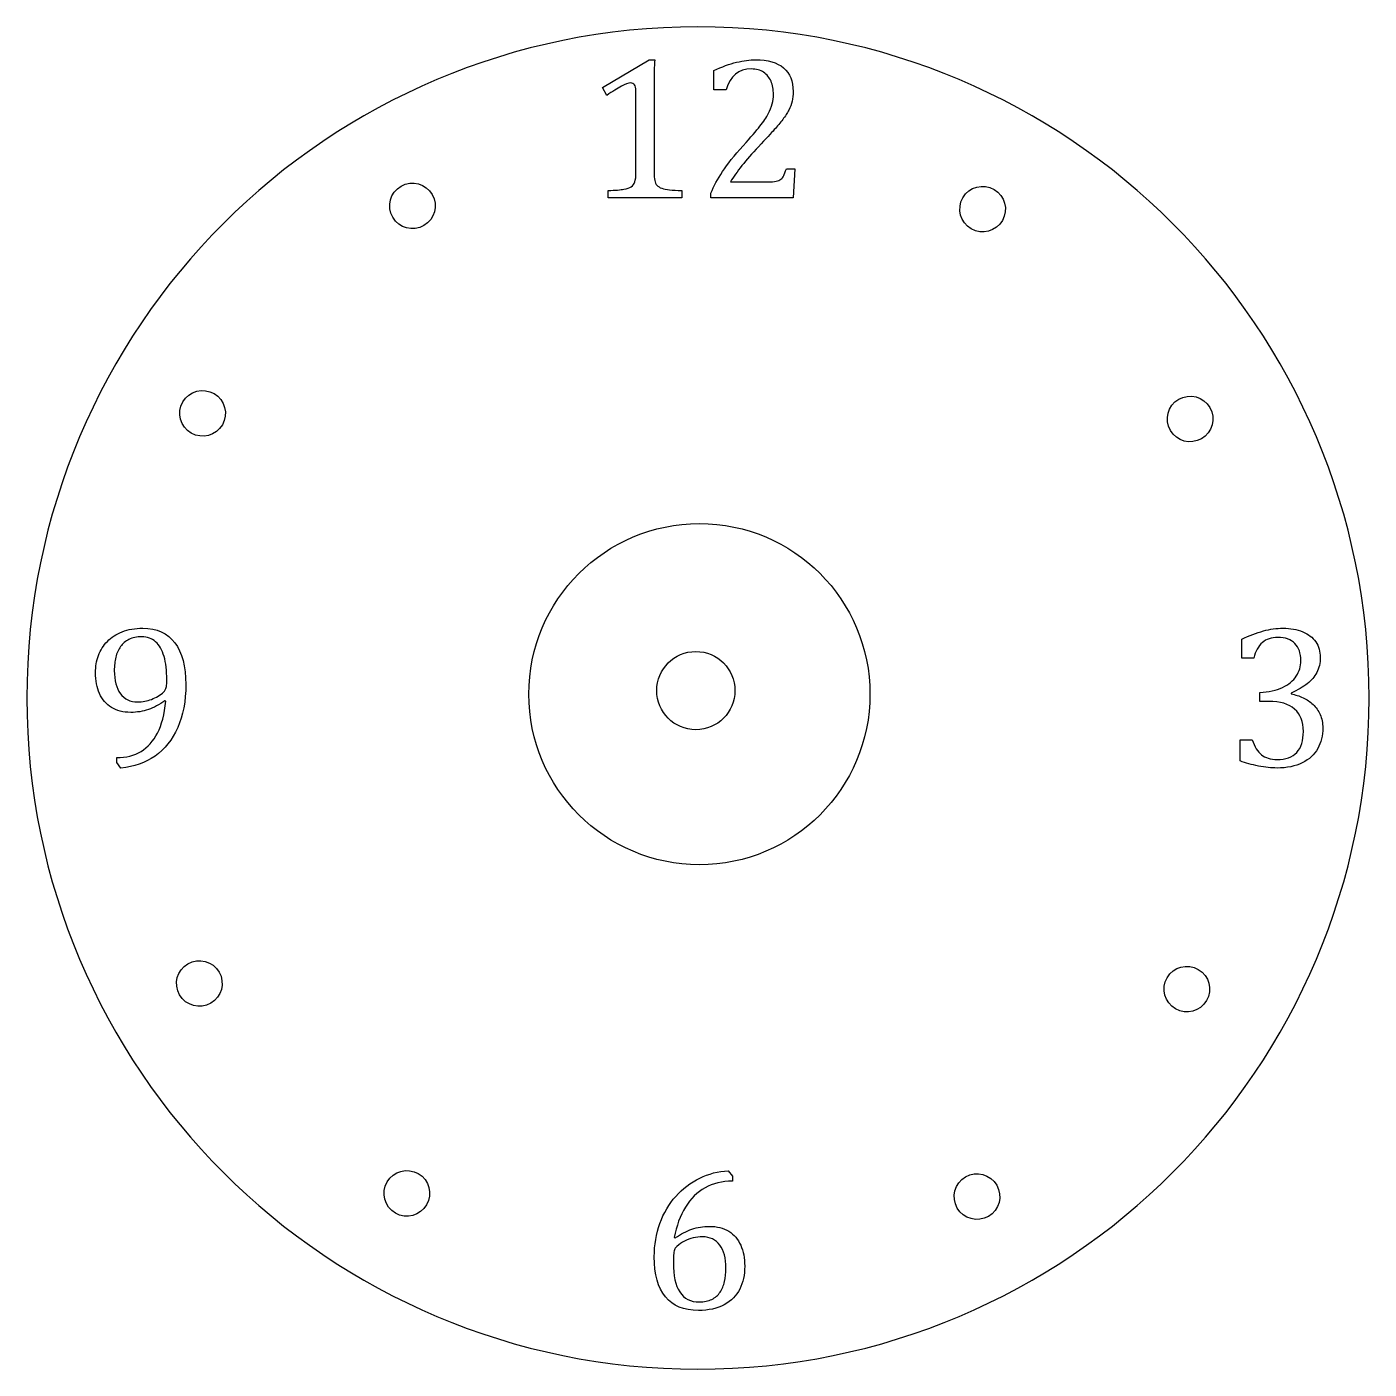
# Model space of a CAD drawing. Header units: centimetres. Extents: x -10 to 10, y -10 to 10.
import ezdxf

# ---------------------------------------------------------------- set-up
doc = ezdxf.new("R2010")
doc.units = ezdxf.units.CM
doc.header["$MEASUREMENT"] = 0
doc.layers.add('Camada 1', color=7, linetype='Continuous')

msp = doc.modelspace()

# ---------------------------------------------------------------- linework, layer by layer
at = {"layer": 'Camada 1'}
msp.add_ellipse((-0.03196, 0.11033), major_axis=(0, 0.58208), ratio=1, dxfattribs=at)
for points, knots in [([(-9.99461, 0), (-9.99461, 5.51987), (-5.52032, 9.99461), (-0.00032, 9.99461), (-0.00032, 9.99461), (5.51971, 9.99461), (9.99461, 5.51987), (9.99461, 0), (9.99461, 0), (9.99461, -5.51987), (5.51971, -9.99461), (-0.00032, -9.99461), (-0.00032, -9.99461), (-5.52032, -9.99461), (-9.99461, -5.51987), (-9.99461, 0)], [0, 0, 0, 0, 0.2, 0.2, 0.2, 0.2, 0.4, 0.4, 0.4, 0.4, 0.6, 0.6, 0.6, 0.6, 1, 1, 1, 1]), ([(-0.65402, 9.10831), (-0.65402, 9.27714), (-0.65106, 9.40922), (-0.64508, 9.50458), (-0.64508, 9.50458), (-0.64508, 9.50458), (-0.72702, 9.50457), (-0.72702, 9.50457), (-0.72702, 9.50457), (-0.72702, 9.50457), (-1.4242, 9.08896), (-1.4242, 9.08896), (-1.4242, 9.08896), (-1.4242, 9.08896), (-1.35864, 8.97426), (-1.35864, 8.97426), (-1.35864, 8.97426), (-1.27223, 9.03183), (-1.19976, 9.07705), (-1.14115, 9.10983), (-1.14115, 9.10983), (-1.08254, 9.14261), (-1.03738, 9.15899), (-1.00558, 9.15899), (-1.00558, 9.15899), (-0.97878, 9.15899), (-0.95843, 9.14978), (-0.94451, 9.13142), (-0.94451, 9.13142), (-0.93062, 9.11303), (-0.92366, 9.08398), (-0.92366, 9.04427), (-0.92366, 9.04427), (-0.92366, 9.04427), (-0.92366, 7.83618), (-0.92366, 7.83618), (-0.92366, 7.83618), (-0.92366, 7.76665), (-0.92938, 7.71651), (-0.94078, 7.68571), (-0.94078, 7.68571), (-0.95221, 7.65491), (-0.97033, 7.63107), (-0.99515, 7.61419), (-0.99515, 7.61419), (-1.01997, 7.59728), (-1.056, 7.58464), (-1.10315, 7.5762), (-1.10315, 7.5762), (-1.15033, 7.56776), (-1.22901, 7.56104), (-1.33926, 7.55609), (-1.33926, 7.55609), (-1.33926, 7.55609), (-1.33926, 7.44735), (-1.33926, 7.44735), (-1.33926, 7.44735), (-1.33926, 7.44735), (-0.23842, 7.44736), (-0.23842, 7.44736), (-0.23842, 7.44736), (-0.23842, 7.44736), (-0.23842, 7.5561), (-0.23842, 7.5561), (-0.23842, 7.5561), (-0.31491, 7.55808), (-0.37648, 7.56182), (-0.42313, 7.56727), (-0.42313, 7.56727), (-0.46983, 7.57272), (-0.50856, 7.58068), (-0.53934, 7.59111), (-0.53934, 7.59111), (-0.57014, 7.60153), (-0.59371, 7.61593), (-0.61012, 7.63432), (-0.61012, 7.63432), (-0.6265, 7.65268), (-0.63793, 7.67652), (-0.64438, 7.70581), (-0.64438, 7.70581), (-0.65084, 7.7351), (-0.65404, 7.77857), (-0.65404, 7.83617), (-0.65404, 7.83617), (-0.65404, 7.83617), (-0.65402, 9.10831), (-0.65402, 9.10831)], [0, 0, 0, 0, 0.04347826, 0.04347826, 0.04347826, 0.04347826, 0.08695652, 0.08695652, 0.08695652, 0.08695652, 0.13043478, 0.13043478, 0.13043478, 0.13043478, 0.17391304, 0.17391304, 0.17391304, 0.17391304, 0.2173913, 0.2173913, 0.2173913, 0.2173913, 0.26086957, 0.26086957, 0.26086957, 0.26086957, 0.30434783, 0.30434783, 0.30434783, 0.30434783, 0.34782609, 0.34782609, 0.34782609, 0.34782609, 0.39130435, 0.39130435, 0.39130435, 0.39130435, 0.43478261, 0.43478261, 0.43478261, 0.43478261, 0.47826087, 0.47826087, 0.47826087, 0.47826087, 0.52173913, 0.52173913, 0.52173913, 0.52173913, 0.56521739, 0.56521739, 0.56521739, 0.56521739, 0.60869565, 0.60869565, 0.60869565, 0.60869565, 0.65217391, 0.65217391, 0.65217391, 0.65217391, 0.69565217, 0.69565217, 0.69565217, 0.69565217, 0.73913043, 0.73913043, 0.73913043, 0.73913043, 0.7826087, 0.7826087, 0.7826087, 0.7826087, 0.82608696, 0.82608696, 0.82608696, 0.82608696, 0.86956522, 0.86956522, 0.86956522, 0.86956522, 0.91304348, 0.91304348, 0.91304348, 0.91304348, 1, 1, 1, 1]), ([(0.48403, 7.6857), (0.57243, 7.83466), (0.71094, 8.00894), (0.89964, 8.20857), (0.89964, 8.20857), (1.01185, 8.32774), (1.09083, 8.41288), (1.1365, 8.46405), (1.1365, 8.46405), (1.18217, 8.51519), (1.22389, 8.56557), (1.26162, 8.61523), (1.26162, 8.61523), (1.29935, 8.66487), (1.32941, 8.71133), (1.35174, 8.75451), (1.35174, 8.75451), (1.3741, 8.79772), (1.39048, 8.8414), (1.40087, 8.88561), (1.40087, 8.88561), (1.41132, 8.9298), (1.41653, 8.97821), (1.41653, 9.03087), (1.41653, 9.03087), (1.41653, 9.18478), (1.36935, 9.3022), (1.275, 9.38316), (1.275, 9.38316), (1.18065, 9.4641), (1.04111, 9.50458), (0.8564, 9.50458), (0.8564, 9.50458), (0.773, 9.50458), (0.67889, 9.49191), (0.57412, 9.46659), (0.57412, 9.46659), (0.46934, 9.44127), (0.35687, 9.40031), (0.23672, 9.34369), (0.23672, 9.34369), (0.23672, 9.34369), (0.23672, 9.05768), (0.23672, 9.05768), (0.23672, 9.05768), (0.23672, 9.05768), (0.41698, 9.05767), (0.41698, 9.05767), (0.41698, 9.05767), (0.48151, 9.26423), (0.60666, 9.36752), (0.79237, 9.36752), (0.79237, 9.36752), (0.86685, 9.36752), (0.92866, 9.35112), (0.97784, 9.31836), (0.97784, 9.31836), (1.027, 9.28558), (1.06349, 9.24063), (1.08732, 9.18353), (1.08732, 9.18353), (1.11116, 9.12641), (1.12309, 9.06063), (1.12309, 8.98615), (1.12309, 8.98615), (1.12309, 8.93945), (1.11714, 8.89304), (1.1052, 8.84687), (1.1052, 8.84687), (1.09329, 8.8007), (1.07369, 8.75154), (1.04636, 8.69939), (1.04636, 8.69939), (1.01903, 8.64724), (0.97757, 8.58543), (0.92198, 8.51394), (0.92198, 8.51394), (0.87134, 8.44838), (0.78839, 8.35204), (0.67322, 8.22494), (0.67322, 8.22494), (0.54013, 8.07696), (0.43734, 7.94834), (0.36487, 7.83912), (0.36487, 7.83912), (0.29237, 7.72987), (0.23475, 7.62311), (0.19207, 7.51887), (0.19207, 7.51887), (0.19207, 7.51887), (0.19207, 7.44735), (0.19207, 7.44735), (0.19207, 7.44735), (0.19207, 7.44735), (1.41806, 7.44736), (1.41806, 7.44736), (1.41806, 7.44736), (1.41806, 7.44736), (1.44338, 7.88234), (1.44338, 7.88234), (1.44338, 7.88234), (1.44338, 7.88234), (1.31678, 7.88233), (1.31678, 7.88233), (1.31678, 7.88233), (1.30088, 7.83563), (1.28773, 7.80116), (1.2773, 7.7788), (1.2773, 7.7788), (1.26688, 7.75647), (1.25272, 7.73832), (1.23486, 7.72443), (1.23486, 7.72443), (1.21697, 7.71051), (1.19316, 7.70059), (1.16337, 7.69464), (1.16337, 7.69464), (1.13358, 7.68866), (1.09434, 7.6857), (1.04568, 7.6857), (1.04568, 7.6857), (1.04568, 7.6857), (0.48403, 7.6857), (0.48403, 7.6857)], [0, 0, 0, 0, 0.03125, 0.03125, 0.03125, 0.03125, 0.0625, 0.0625, 0.0625, 0.0625, 0.09375, 0.09375, 0.09375, 0.09375, 0.125, 0.125, 0.125, 0.125, 0.15625, 0.15625, 0.15625, 0.15625, 0.1875, 0.1875, 0.1875, 0.1875, 0.21875, 0.21875, 0.21875, 0.21875, 0.25, 0.25, 0.25, 0.25, 0.28125, 0.28125, 0.28125, 0.28125, 0.3125, 0.3125, 0.3125, 0.3125, 0.34375, 0.34375, 0.34375, 0.34375, 0.375, 0.375, 0.375, 0.375, 0.40625, 0.40625, 0.40625, 0.40625, 0.4375, 0.4375, 0.4375, 0.4375, 0.46875, 0.46875, 0.46875, 0.46875, 0.5, 0.5, 0.5, 0.5, 0.53125, 0.53125, 0.53125, 0.53125, 0.5625, 0.5625, 0.5625, 0.5625, 0.59375, 0.59375, 0.59375, 0.59375, 0.625, 0.625, 0.625, 0.625, 0.65625, 0.65625, 0.65625, 0.65625, 0.6875, 0.6875, 0.6875, 0.6875, 0.71875, 0.71875, 0.71875, 0.71875, 0.75, 0.75, 0.75, 0.75, 0.78125, 0.78125, 0.78125, 0.78125, 0.8125, 0.8125, 0.8125, 0.8125, 0.84375, 0.84375, 0.84375, 0.84375, 0.875, 0.875, 0.875, 0.875, 0.90625, 0.90625, 0.90625, 0.90625, 0.9375, 0.9375, 0.9375, 0.9375, 1, 1, 1, 1]), ([(-4.08191, 7.03456), (-3.91924, 7.12841), (-3.86384, 7.33621), (-3.95766, 7.49859), (-3.95766, 7.49859), (-4.05122, 7.66096), (-4.25889, 7.71669), (-4.42155, 7.62281), (-4.42155, 7.62281), (-4.5839, 7.52896), (-4.63962, 7.32129), (-4.54577, 7.15894), (-4.54577, 7.15894), (-4.45196, 6.99656), (-4.24431, 6.94071), (-4.08191, 7.03456)], [0, 0, 0, 0, 0.2, 0.2, 0.2, 0.2, 0.4, 0.4, 0.4, 0.4, 0.6, 0.6, 0.6, 0.6, 1, 1, 1, 1]), ([(4.06879, 6.98598), (4.23116, 6.89197), (4.43913, 6.94814), (4.53268, 7.11036), (4.53268, 7.11036), (4.62653, 7.27258), (4.57081, 7.48022), (4.40846, 7.57439), (4.40846, 7.57439), (4.24579, 7.66811), (4.03844, 7.61238), (3.94488, 7.44985), (3.94488, 7.44985), (3.85075, 7.28763), (3.90612, 7.07983), (4.06879, 6.98598)], [0, 0, 0, 0, 0.2, 0.2, 0.2, 0.2, 0.4, 0.4, 0.4, 0.4, 0.6, 0.6, 0.6, 0.6, 1, 1, 1, 1]), ([(-7.08298, 4.06897), (-6.98913, 4.2315), (-7.04514, 4.43915), (-7.20752, 4.53284), (-7.20752, 4.53284), (-7.36958, 4.62669), (-7.57725, 4.57113), (-7.67139, 4.40859), (-7.67139, 4.40859), (-7.76495, 4.24608), (-7.70952, 4.03841), (-7.54685, 3.94472), (-7.54685, 3.94472), (-7.38447, 3.85101), (-7.1768, 3.90644), (-7.08298, 4.06897)], [0, 0, 0, 0, 0.2, 0.2, 0.2, 0.2, 0.4, 0.4, 0.4, 0.4, 0.6, 0.6, 0.6, 0.6, 1, 1, 1, 1]), ([(7.03437, 3.98494), (7.12793, 3.82227), (7.33615, 3.76684), (7.49826, 3.86072), (7.49826, 3.86072), (7.66063, 3.95425), (7.71633, 4.16192), (7.6228, 4.32459), (7.6228, 4.32459), (7.52863, 4.4871), (7.32128, 4.54253), (7.15891, 4.44852), (7.15891, 4.44852), (6.99624, 4.35512), (6.94052, 4.14748), (7.03437, 3.98494)], [0, 0, 0, 0, 0.2, 0.2, 0.2, 0.2, 0.4, 0.4, 0.4, 0.4, 0.6, 0.6, 0.6, 0.6, 1, 1, 1, 1]), ([(0.02096, -2.48259), (1.42378, -2.48259), (2.56096, -1.34541), (2.56096, 0.05741), (2.56096, 0.05741), (2.56096, 1.46023), (1.42378, 2.59741), (0.02096, 2.59741), (0.02096, 2.59741), (-1.38186, 2.59741), (-2.51904, 1.46023), (-2.51904, 0.05741), (-2.51904, 0.05741), (-2.51904, -1.34541), (-1.38187, -2.48259), (0.02096, -2.48259)], [0, 0, 0, 0, 0.2, 0.2, 0.2, 0.2, 0.4, 0.4, 0.4, 0.4, 0.6, 0.6, 0.6, 0.6, 1, 1, 1, 1]), ([(-8.59406, -1.04251), (-8.40041, -1.02462), (-8.2311, -0.9653), (-8.08609, -0.8645), (-8.08609, -0.8645), (-7.9411, -0.76369), (-7.82839, -0.62267), (-7.74793, -0.44146), (-7.74793, -0.44146), (-7.6675, -0.26022), (-7.62728, -0.04596), (-7.62728, 0.20132), (-7.62728, 0.20132), (-7.62728, 0.47143), (-7.68189, 0.6785), (-7.79114, 0.82251), (-7.79114, 0.82251), (-7.90039, 0.9665), (-8.05927, 1.03852), (-8.26784, 1.03852), (-8.26784, 1.03852), (-8.38502, 1.03852), (-8.48758, 1.02087), (-8.57544, 0.98563), (-8.57544, 0.98563), (-8.66333, 0.95036), (-8.73657, 0.90271), (-8.79515, 0.84262), (-8.79515, 0.84262), (-8.85376, 0.78253), (-8.89794, 0.71252), (-8.92773, 0.63259), (-8.92773, 0.63259), (-8.95752, 0.55263), (-8.97242, 0.46799), (-8.97242, 0.37859), (-8.97242, 0.37859), (-8.97242, 0.25942), (-8.95258, 0.15539), (-8.91284, 0.06651), (-8.91284, 0.06651), (-8.87315, -0.02239), (-8.81378, -0.09139), (-8.73483, -0.14055), (-8.73483, -0.14055), (-8.65588, -0.18971), (-8.56031, -0.21429), (-8.44807, -0.21429), (-8.44807, -0.21429), (-8.35375, -0.21429), (-8.26612, -0.2004), (-8.18515, -0.17259), (-8.18515, -0.17259), (-8.10421, -0.14478), (-8.02203, -0.10107), (-7.93861, -0.04149), (-7.93861, -0.04149), (-7.93861, -0.04149), (-7.92371, -0.04744), (-7.92371, -0.04744), (-7.92371, -0.04744), (-7.94459, -0.2431), (-7.98605, -0.40124), (-8.04809, -0.52189), (-8.04809, -0.52189), (-8.11016, -0.64254), (-8.1921, -0.73369), (-8.29389, -0.79523), (-8.29389, -0.79523), (-8.3957, -0.85683), (-8.51609, -0.88757), (-8.65513, -0.88757), (-8.65513, -0.88757), (-8.65513, -0.88757), (-8.65513, -0.9606), (-8.65513, -0.9606), (-8.65513, -0.9606), (-8.65513, -0.9606), (-8.59406, -1.04251), (-8.59406, -1.04251)], [0, 0, 0, 0, 0.04761905, 0.04761905, 0.04761905, 0.04761905, 0.0952381, 0.0952381, 0.0952381, 0.0952381, 0.14285714, 0.14285714, 0.14285714, 0.14285714, 0.19047619, 0.19047619, 0.19047619, 0.19047619, 0.23809524, 0.23809524, 0.23809524, 0.23809524, 0.28571429, 0.28571429, 0.28571429, 0.28571429, 0.33333333, 0.33333333, 0.33333333, 0.33333333, 0.38095238, 0.38095238, 0.38095238, 0.38095238, 0.42857143, 0.42857143, 0.42857143, 0.42857143, 0.47619048, 0.47619048, 0.47619048, 0.47619048, 0.52380952, 0.52380952, 0.52380952, 0.52380952, 0.57142857, 0.57142857, 0.57142857, 0.57142857, 0.61904762, 0.61904762, 0.61904762, 0.61904762, 0.66666667, 0.66666667, 0.66666667, 0.66666667, 0.71428571, 0.71428571, 0.71428571, 0.71428571, 0.76190476, 0.76190476, 0.76190476, 0.76190476, 0.80952381, 0.80952381, 0.80952381, 0.80952381, 0.85714286, 0.85714286, 0.85714286, 0.85714286, 0.9047619, 0.9047619, 0.9047619, 0.9047619, 1, 1, 1, 1]), ([(8.27529, 0.59314), (8.3031, 0.69741), (8.3463, 0.77488), (8.40488, 0.82552), (8.40488, 0.82552), (8.46346, 0.87616), (8.53945, 0.90151), (8.63279, 0.90151), (8.63279, 0.90151), (8.745, 0.90151), (8.83041, 0.87172), (8.88901, 0.81213), (8.88901, 0.81213), (8.94759, 0.75255), (8.9769, 0.66764), (8.9769, 0.55742), (8.9769, 0.55742), (8.9769, 0.47199), (8.95454, 0.39505), (8.90985, 0.32652), (8.90985, 0.32652), (8.86519, 0.25799), (8.79687, 0.20187), (8.70504, 0.15819), (8.70504, 0.15819), (8.61315, 0.11448), (8.50023, 0.08868), (8.36614, 0.08072), (8.36614, 0.08072), (8.36614, 0.08072), (8.36614, -0.05038), (8.36614, -0.05038), (8.36614, -0.05038), (8.36614, -0.05038), (8.50022, -0.05038), (8.50022, -0.05038), (8.50022, -0.05038), (8.66902, -0.05038), (8.79714, -0.08861), (8.88453, -0.16508), (8.88453, -0.16508), (8.97192, -0.24157), (9.0156, -0.3523), (9.0156, -0.49726), (9.0156, -0.49726), (9.0156, -0.63532), (8.98258, -0.73957), (8.91657, -0.81008), (8.91657, -0.81008), (8.8505, -0.88059), (8.75293, -0.91583), (8.62386, -0.91583), (8.62386, -0.91583), (8.52554, -0.91583), (8.44783, -0.89252), (8.39071, -0.84582), (8.39071, -0.84582), (8.33359, -0.79912), (8.28765, -0.72416), (8.25291, -0.62087), (8.25291, -0.62087), (8.25291, -0.62087), (8.07416, -0.62087), (8.07416, -0.62087), (8.07416, -0.62087), (8.07416, -0.62087), (8.07416, -0.9367), (8.07416, -0.9367), (8.07416, -0.9367), (8.15658, -0.96848), (8.2472, -0.99404), (8.34602, -1.01338), (8.34602, -1.01338), (8.44482, -1.03275), (8.53692, -1.04246), (8.62232, -1.04246), (8.62232, -1.04246), (8.7703, -1.04246), (8.8959, -1.01664), (8.99919, -0.96499), (8.99919, -0.96499), (9.10246, -0.91337), (9.17919, -0.84286), (9.22935, -0.75346), (9.22935, -0.75346), (9.27949, -0.66408), (9.30457, -0.56182), (9.30457, -0.4466), (9.30457, -0.4466), (9.30457, -0.37212), (9.29139, -0.30582), (9.26509, -0.24771), (9.26509, -0.24771), (9.23876, -0.18963), (9.20379, -0.13971), (9.16008, -0.09801), (9.16008, -0.09801), (9.11637, -0.05631), (9.06647, -0.02231), (9.01038, 0.00401), (9.01038, 0.00401), (8.95426, 0.03031), (8.89589, 0.04894), (8.83536, 0.05986), (8.83536, 0.05986), (8.83536, 0.05986), (8.83536, 0.07327), (8.83536, 0.07327), (8.83536, 0.07327), (8.93267, 0.11894), (9.01186, 0.16564), (9.07293, 0.21329), (9.07293, 0.21329), (9.13402, 0.26094), (9.18144, 0.31682), (9.2152, 0.38085), (9.2152, 0.38085), (9.24893, 0.44491), (9.26584, 0.51915), (9.26584, 0.60355), (9.26584, 0.60355), (9.26584, 0.69391), (9.24348, 0.77161), (9.19882, 0.83667), (9.19882, 0.83667), (9.15413, 0.9017), (9.08955, 0.95161), (9.00517, 0.98637), (9.00517, 0.98637), (8.92077, 1.02111), (8.82245, 1.03852), (8.71024, 1.03852), (8.71024, 1.03852), (8.61687, 1.03852), (8.52006, 1.02511), (8.41975, 0.99828), (8.41975, 0.99828), (8.31945, 0.97148), (8.21171, 0.93073), (8.09651, 0.87612), (8.09651, 0.87612), (8.09651, 0.87612), (8.09651, 0.5931), (8.09651, 0.5931), (8.09651, 0.5931), (8.09651, 0.5931), (8.27529, 0.59312), (8.27529, 0.59312), (8.27529, 0.59312), (8.27529, 0.59312), (8.27529, 0.59314), (8.27529, 0.59314)], [0, 0, 0, 0, 0.02564103, 0.02564103, 0.02564103, 0.02564103, 0.05128205, 0.05128205, 0.05128205, 0.05128205, 0.07692308, 0.07692308, 0.07692308, 0.07692308, 0.1025641, 0.1025641, 0.1025641, 0.1025641, 0.12820513, 0.12820513, 0.12820513, 0.12820513, 0.15384615, 0.15384615, 0.15384615, 0.15384615, 0.17948718, 0.17948718, 0.17948718, 0.17948718, 0.20512821, 0.20512821, 0.20512821, 0.20512821, 0.23076923, 0.23076923, 0.23076923, 0.23076923, 0.25641026, 0.25641026, 0.25641026, 0.25641026, 0.28205128, 0.28205128, 0.28205128, 0.28205128, 0.30769231, 0.30769231, 0.30769231, 0.30769231, 0.33333333, 0.33333333, 0.33333333, 0.33333333, 0.35897436, 0.35897436, 0.35897436, 0.35897436, 0.38461538, 0.38461538, 0.38461538, 0.38461538, 0.41025641, 0.41025641, 0.41025641, 0.41025641, 0.43589744, 0.43589744, 0.43589744, 0.43589744, 0.46153846, 0.46153846, 0.46153846, 0.46153846, 0.48717949, 0.48717949, 0.48717949, 0.48717949, 0.51282051, 0.51282051, 0.51282051, 0.51282051, 0.53846154, 0.53846154, 0.53846154, 0.53846154, 0.56410256, 0.56410256, 0.56410256, 0.56410256, 0.58974359, 0.58974359, 0.58974359, 0.58974359, 0.61538462, 0.61538462, 0.61538462, 0.61538462, 0.64102564, 0.64102564, 0.64102564, 0.64102564, 0.66666667, 0.66666667, 0.66666667, 0.66666667, 0.69230769, 0.69230769, 0.69230769, 0.69230769, 0.71794872, 0.71794872, 0.71794872, 0.71794872, 0.74358974, 0.74358974, 0.74358974, 0.74358974, 0.76923077, 0.76923077, 0.76923077, 0.76923077, 0.79487179, 0.79487179, 0.79487179, 0.79487179, 0.82051282, 0.82051282, 0.82051282, 0.82051282, 0.84615385, 0.84615385, 0.84615385, 0.84615385, 0.87179487, 0.87179487, 0.87179487, 0.87179487, 0.8974359, 0.8974359, 0.8974359, 0.8974359, 0.92307692, 0.92307692, 0.92307692, 0.92307692, 0.94871795, 0.94871795, 0.94871795, 0.94871795, 1, 1, 1, 1]), ([(-8.6015, 0.06429), (-8.66209, 0.1457), (-8.69238, 0.26043), (-8.69238, 0.40841), (-8.69238, 0.40841), (-8.69238, 0.4799), (-8.68495, 0.54621), (-8.67002, 0.60727), (-8.67002, 0.60727), (-8.65512, 0.66834), (-8.63155, 0.72146), (-8.59927, 0.76666), (-8.59927, 0.76666), (-8.56702, 0.81185), (-8.52505, 0.84733), (-8.47341, 0.87318), (-8.47341, 0.87318), (-8.42179, 0.899), (-8.35871, 0.91192), (-8.28423, 0.91192), (-8.28423, 0.91192), (-8.20181, 0.91192), (-8.13254, 0.88734), (-8.07643, 0.83818), (-8.07643, 0.83818), (-8.02034, 0.78902), (-7.97864, 0.71602), (-7.95131, 0.61921), (-7.95131, 0.61921), (-7.924, 0.52237), (-7.91035, 0.40593), (-7.91035, 0.26988), (-7.91035, 0.26988), (-7.91035, 0.22519), (-7.91236, 0.19241), (-7.9163, 0.17156), (-7.9163, 0.17156), (-7.92027, 0.15071), (-7.92575, 0.1338), (-7.93268, 0.12092), (-7.93268, 0.12092), (-7.93964, 0.10801), (-7.94758, 0.09758), (-7.95652, 0.08962), (-7.95652, 0.08962), (-7.98136, 0.06777), (-8.00941, 0.04718), (-8.04068, 0.02781), (-8.04068, 0.02781), (-8.07195, 0.00844), (-8.10399, -0.00746), (-8.13675, -0.01987), (-8.13675, -0.01987), (-8.16953, -0.03231), (-8.20303, -0.04172), (-8.23729, -0.04818), (-8.23729, -0.04818), (-8.27155, -0.05464), (-8.30756, -0.05786), (-8.34529, -0.05786), (-8.34529, -0.05786), (-8.45553, -0.05786), (-8.54096, -0.01715), (-8.6015, 0.06429)], [0, 0, 0, 0, 0.05882353, 0.05882353, 0.05882353, 0.05882353, 0.11764706, 0.11764706, 0.11764706, 0.11764706, 0.17647059, 0.17647059, 0.17647059, 0.17647059, 0.23529412, 0.23529412, 0.23529412, 0.23529412, 0.29411765, 0.29411765, 0.29411765, 0.29411765, 0.35294118, 0.35294118, 0.35294118, 0.35294118, 0.41176471, 0.41176471, 0.41176471, 0.41176471, 0.47058824, 0.47058824, 0.47058824, 0.47058824, 0.52941176, 0.52941176, 0.52941176, 0.52941176, 0.58823529, 0.58823529, 0.58823529, 0.58823529, 0.64705882, 0.64705882, 0.64705882, 0.64705882, 0.70588235, 0.70588235, 0.70588235, 0.70588235, 0.76470588, 0.76470588, 0.76470588, 0.76470588, 0.82352941, 0.82352941, 0.82352941, 0.82352941, 0.88235294, 0.88235294, 0.88235294, 0.88235294, 1, 1, 1, 1]), ([(-7.13153, -4.08175), (-7.22538, -3.91922), (-7.43334, -3.86384), (-7.5954, -3.95753), (-7.5954, -3.95753), (-7.75775, -4.05109), (-7.8135, -4.25876), (-7.71994, -4.42156), (-7.71994, -4.42156), (-7.6258, -4.58364), (-7.41845, -4.63963), (-7.25607, -4.54552), (-7.25607, -4.54552), (-7.09337, -4.45164), (-7.03768, -4.24429), (-7.13153, -4.08175)], [0, 0, 0, 0, 0.2, 0.2, 0.2, 0.2, 0.4, 0.4, 0.4, 0.4, 0.6, 0.6, 0.6, 0.6, 1, 1, 1, 1]), ([(6.98585, -4.16579), (6.89198, -4.32816), (6.94799, -4.5361), (7.11036, -4.62966), (7.11036, -4.62966), (7.27244, -4.72351), (7.48012, -4.66779), (7.57423, -4.50557), (7.57423, -4.50557), (7.66779, -4.34264), (7.61236, -4.13558), (7.44969, -4.04189), (7.44969, -4.04189), (7.28731, -3.94756), (7.07967, -4.00325), (6.98585, -4.16579)], [0, 0, 0, 0, 0.2, 0.2, 0.2, 0.2, 0.4, 0.4, 0.4, 0.4, 0.6, 0.6, 0.6, 0.6, 1, 1, 1, 1]), ([(-4.16597, -7.08295), (-4.32832, -6.9891), (-4.53628, -7.04511), (-4.62981, -7.20717), (-4.62981, -7.20717), (-4.72366, -7.36941), (-4.66796, -7.57706), (-4.50559, -7.67138), (-4.50559, -7.67138), (-4.34292, -7.76462), (-4.13557, -7.70948), (-4.04201, -7.54668), (-4.04201, -7.54668), (-3.94785, -7.38415), (-4.00328, -7.17666), (-4.16597, -7.08295)], [0, 0, 0, 0, 0.2, 0.2, 0.2, 0.2, 0.4, 0.4, 0.4, 0.4, 0.6, 0.6, 0.6, 0.6, 1, 1, 1, 1]), ([(0.45143, -7.03961), (0.30247, -7.04757), (0.16044, -7.08454), (0.02537, -7.15058), (0.02537, -7.15058), (-0.1097, -7.21662), (-0.22839, -7.30698), (-0.33065, -7.4217), (-0.33065, -7.4217), (-0.43294, -7.5364), (-0.51192, -7.6707), (-0.56751, -7.82463), (-0.56751, -7.82463), (-0.62315, -7.97856), (-0.65091, -8.1439), (-0.65091, -8.32067), (-0.65091, -8.32067), (-0.65091, -8.58385), (-0.59556, -8.78298), (-0.48483, -8.91802), (-0.48483, -8.91802), (-0.3741, -9.05306), (-0.20998, -9.12059), (0.00748, -9.12059), (0.00748, -9.12059), (0.15943, -9.12059), (0.28728, -9.09231), (0.39107, -9.03569), (0.39107, -9.03569), (0.49484, -8.97907), (0.57154, -8.90139), (0.6212, -8.80257), (0.6212, -8.80257), (0.67086, -8.70375), (0.69568, -8.58979), (0.69568, -8.46068), (0.69568, -8.46068), (0.69568, -8.34151), (0.67581, -8.23748), (0.6361, -8.1486), (0.6361, -8.1486), (0.59636, -8.05975), (0.53704, -7.9907), (0.45806, -7.94154), (0.45806, -7.94154), (0.37913, -7.89241), (0.28351, -7.86783), (0.1713, -7.86783), (0.1713, -7.86783), (0.07695, -7.86783), (-0.01068, -7.88172), (-0.09164, -7.90953), (-0.09164, -7.90953), (-0.1726, -7.93734), (-0.25476, -7.98102), (-0.33815, -8.0406), (-0.33815, -8.0406), (-0.33815, -8.0406), (-0.35305, -8.03465), (-0.35305, -8.03465), (-0.35305, -8.03465), (-0.32127, -7.85987), (-0.26643, -7.70892), (-0.18843, -7.58179), (-0.18843, -7.58179), (-0.11048, -7.45468), (-0.01243, -7.35835), (0.10576, -7.29281), (0.10576, -7.29281), (0.22395, -7.22725), (0.3595, -7.19449), (0.51245, -7.19449), (0.51245, -7.19449), (0.51245, -7.19449), (0.51245, -7.12149), (0.51245, -7.12149), (0.51245, -7.12149), (0.51245, -7.12149), (0.45143, -7.03961), (0.45143, -7.03961)], [0, 0, 0, 0, 0.04761905, 0.04761905, 0.04761905, 0.04761905, 0.0952381, 0.0952381, 0.0952381, 0.0952381, 0.14285714, 0.14285714, 0.14285714, 0.14285714, 0.19047619, 0.19047619, 0.19047619, 0.19047619, 0.23809524, 0.23809524, 0.23809524, 0.23809524, 0.28571429, 0.28571429, 0.28571429, 0.28571429, 0.33333333, 0.33333333, 0.33333333, 0.33333333, 0.38095238, 0.38095238, 0.38095238, 0.38095238, 0.42857143, 0.42857143, 0.42857143, 0.42857143, 0.47619048, 0.47619048, 0.47619048, 0.47619048, 0.52380952, 0.52380952, 0.52380952, 0.52380952, 0.57142857, 0.57142857, 0.57142857, 0.57142857, 0.61904762, 0.61904762, 0.61904762, 0.61904762, 0.66666667, 0.66666667, 0.66666667, 0.66666667, 0.71428571, 0.71428571, 0.71428571, 0.71428571, 0.76190476, 0.76190476, 0.76190476, 0.76190476, 0.80952381, 0.80952381, 0.80952381, 0.80952381, 0.85714286, 0.85714286, 0.85714286, 0.85714286, 0.9047619, 0.9047619, 0.9047619, 0.9047619, 1, 1, 1, 1]), ([(3.98478, -7.13137), (3.82241, -7.22506), (3.76668, -7.43315), (3.86056, -7.5954), (3.86056, -7.5954), (3.95412, -7.75762), (4.16176, -7.81331), (4.3244, -7.71978), (4.3244, -7.71978), (4.4868, -7.62551), (4.54252, -7.41839), (4.44838, -7.25591), (4.44838, -7.25591), (4.3548, -7.09306), (4.14716, -7.03752), (3.98478, -7.13137)], [0, 0, 0, 0, 0.2, 0.2, 0.2, 0.2, 0.4, 0.4, 0.4, 0.4, 0.6, 0.6, 0.6, 0.6, 1, 1, 1, 1]), ([(0.3248, -8.14713), (0.38536, -8.22907), (0.41568, -8.34356), (0.41568, -8.49051), (0.41568, -8.49051), (0.41568, -8.56203), (0.40899, -8.62831), (0.39557, -8.6894), (0.39557, -8.6894), (0.38215, -8.75049), (0.3598, -8.80359), (0.32852, -8.84879), (0.32852, -8.84879), (0.29725, -8.89398), (0.25629, -8.92949), (0.20562, -8.95528), (0.20562, -8.95528), (0.15498, -8.98113), (0.09243, -8.99402), (0.01792, -8.99402), (0.01792, -8.99402), (-0.1112, -8.99402), (-0.20753, -8.94438), (-0.27108, -8.84506), (-0.27108, -8.84506), (-0.33463, -8.74576), (-0.36641, -8.60125), (-0.36641, -8.41157), (-0.36641, -8.41157), (-0.36641, -8.34601), (-0.36493, -8.29936), (-0.36196, -8.27153), (-0.36196, -8.27153), (-0.35897, -8.24375), (-0.35254, -8.22039), (-0.34259, -8.20152), (-0.34259, -8.20152), (-0.33661, -8.18961), (-0.32769, -8.17818), (-0.31576, -8.16726), (-0.31576, -8.16726), (-0.27803, -8.13548), (-0.2393, -8.10916), (-0.19955, -8.08831), (-0.19955, -8.08831), (-0.15986, -8.06746), (-0.1174, -8.05159), (-0.07221, -8.04063), (-0.07221, -8.04063), (-0.02705, -8.02973), (0.01987, -8.02425), (0.06855, -8.02425), (0.06855, -8.02425), (0.17881, -8.02426), (0.26424, -8.06524), (0.3248, -8.14713)], [0, 0, 0, 0, 0.06666667, 0.06666667, 0.06666667, 0.06666667, 0.13333333, 0.13333333, 0.13333333, 0.13333333, 0.2, 0.2, 0.2, 0.2, 0.26666667, 0.26666667, 0.26666667, 0.26666667, 0.33333333, 0.33333333, 0.33333333, 0.33333333, 0.4, 0.4, 0.4, 0.4, 0.46666667, 0.46666667, 0.46666667, 0.46666667, 0.53333333, 0.53333333, 0.53333333, 0.53333333, 0.6, 0.6, 0.6, 0.6, 0.66666667, 0.66666667, 0.66666667, 0.66666667, 0.73333333, 0.73333333, 0.73333333, 0.73333333, 0.8, 0.8, 0.8, 0.8, 0.86666667, 0.86666667, 0.86666667, 0.86666667, 1, 1, 1, 1])]:
    msp.add_open_spline(points, degree=3, knots=knots, dxfattribs=at)

doc.saveas('drawing.dxf')
